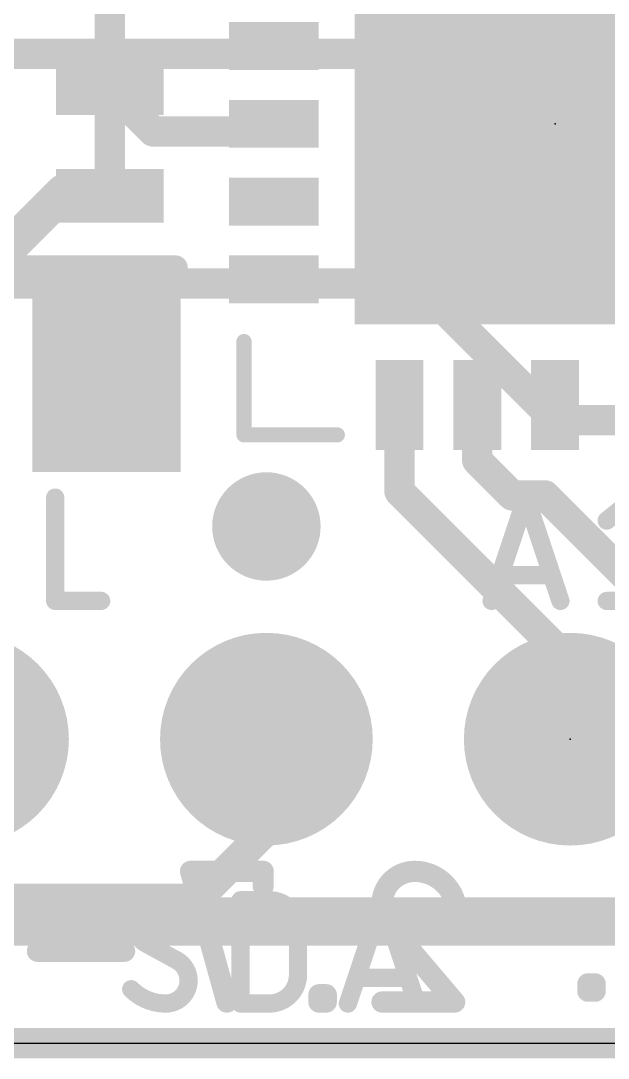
# Model space of a CAD drawing. Extents: x -0.1 to 25.5, y -0.1 to 17.9.
# Drawn here: x 8.23 to 13.14, y -0.13 to 8.55 of the extents above; entities that cross this region are included whole.
import ezdxf

# ---------------------------------------------------------------- set-up
doc = ezdxf.new("R2010")
doc.units = 0
for name, color, linetype in [('1', 12, 'CONTINUOUS'), ('16', 5, 'CONTINUOUS'), ('17', 110, 'CONTINUOUS'), ('18', 110, 'CONTINUOUS'), ('20', 31, 'CONTINUOUS'), ('21', 40, 'CONTINUOUS'), ('22', 6, 'CONTINUOUS'), ('23', 53, 'CONTINUOUS')]:
    doc.layers.add(name, color=color, linetype=linetype)

# ---------------------------------------------------------------- blocks, each defined once
blk = doc.blocks.new('RECT')
blk.add_solid([(-0.5, -0.5), (0.5, -0.5), (-0.5, 0.5), (0.5, 0.5)])
blk = doc.blocks.new('ROUNDP')
at = {"const_width": 0.5}
blk.add_lwpolyline([(0, -0.25, 1), (0, 0.25, 1), (0, -0.25)], format="xyb", dxfattribs=at)
blk = doc.blocks.new('ROUNDV')
at = {"const_width": 0.5}
blk.add_lwpolyline([(0, -0.25, 1), (0, 0.25, 1), (0, -0.25)], format="xyb", dxfattribs=at)

msp = doc.modelspace()

# ---------------------------------------------------------------- linework, layer by layer
at = {"layer": '1'}
for points, const_width in [([(11.469, 9.5007), (12.7, 8.2697)], 0.254), ([(8.978, 8.782), (8.978, 7.982)], 0.254), ([(12.7, 8.2697), (12.7, 7.6835)], 0.254), ([(9.0515, 7.9085), (8.978, 7.982)], 0.254), ([(8.978, 7.835), (9.0515, 7.9085)], 0.254), ([(9.0515, 7.9085), (9.34, 7.62)], 0.254), ([(8.978, 7.112), (8.978, 7.835)], 0.254), ([(10.1595, 7.62), (10.35, 7.6835)], 0.254), ([(9.34, 7.62), (10.1595, 7.62)], 0.254), ([(7.9246, 6.4428), (8.5938, 7.112)], 0.3048), ([(8.5938, 7.112), (8.978, 7.112)], 0.3048), ([(8.978, 7.082), (8.978, 7.112)], 0.254), ([(11.4, 5.3335), (11.4, 4.6108)], 0.254), ([(12.05, 4.8697), (12.05, 5.3335)], 0.254), ([(12.3422, 4.5775), (12.05, 4.8697)], 0.254), ([(11.4, 4.6108), (12.827, 3.1838)], 0.254), ([(12.6155, 4.5775), (12.3422, 4.5775)], 0.254), ([(14.653, 2.54), (12.6155, 4.5775)], 0.254), ([(12.827, 3.1838), (12.827, 2.54)], 0.254), ([(23.495, 1.016), (4.191, 1.016)], 0.4064), ([(25.4, 0), (0, 0)], 0.254)]:
    msp.add_lwpolyline(points, dxfattribs=dict(at, const_width=const_width))
for points, const_width in [([(12.7635, 8.2697, 1), (12.6365, 8.2697)], 0.127), ([(12.6551, 8.2248, 1), (12.7449, 8.3146)], 0.127), ([(9.0229, 8.0269, 1), (8.9331, 7.9371)], 0.127), ([(8.9145, 7.982, 1), (9.0415, 7.982)], 0.127), ([(9.0964, 7.9534, 1), (9.0066, 7.8636)], 0.127), ([(9.0964, 7.8636, 1), (9.0066, 7.9534)], 0.127), ([(9.0066, 7.8636, 1), (9.0964, 7.9534)], 0.127), ([(9.0415, 7.835, 1), (8.9145, 7.835)], 0.127), ([(8.9331, 7.8799, 1), (9.0229, 7.7901)], 0.127), ([(10.3701, 7.6233, 1), (10.3299, 7.7437)], 0.127), ([(9.34, 7.6835, 1), (9.34, 7.5565)], 0.127), ([(9.2951, 7.5751, 1), (9.3849, 7.6649)], 0.127), ([(10.1394, 7.6802, 1), (10.1796, 7.5598)], 0.127), ([(10.1595, 7.5565, 1), (10.1595, 7.6835)], 0.127), ([(12.6365, 7.6835, 1), (12.7635, 7.6835)], 0.127), ([(8.5938, 7.1882, 1), (8.5938, 7.0358)], 0.1524), ([(8.6476, 7.0581, 1), (8.5399, 7.1659)], 0.1524), ([(9.0415, 7.112, 1), (8.9145, 7.112)], 0.127), ([(8.978, 7.0358, 1), (8.978, 7.1882)], 0.1524), ([(8.9145, 7.112, 1), (9.0415, 7.112)], 0.127), ([(8.9145, 7.082, 1), (9.0415, 7.082)], 0.127), ([(11.4635, 5.3335, 1), (11.3365, 5.3335)], 0.127), ([(12.1135, 5.3335, 1), (11.9865, 5.3335)], 0.127), ([(12.0949, 4.9146, 1), (12.0051, 4.8248)], 0.127), ([(11.9865, 4.8697, 1), (12.1135, 4.8697)], 0.127), ([(11.4449, 4.6557, 1), (11.3551, 4.5659)], 0.127), ([(12.3422, 4.641, 1), (12.3422, 4.514)], 0.127), ([(12.2973, 4.5326, 1), (12.3871, 4.6224)], 0.127), ([(12.6604, 4.6224, 1), (12.5706, 4.5326)], 0.127), ([(12.6155, 4.514, 1), (12.6155, 4.641)], 0.127), ([(11.3365, 4.6108, 1), (11.4635, 4.6108)], 0.127), ([(12.8905, 3.1838, 1), (12.7635, 3.1838)], 0.127), ([(12.7821, 3.1389, 1), (12.8719, 3.2287)], 0.127), ([(12.7635, 2.54, 1), (12.8905, 2.54)], 0.127)]:
    msp.add_lwpolyline(points, format="xyb", dxfattribs=dict(at, const_width=const_width))
at = {"layer": '16', "const_width": 0.254}
for points in [[(15.875, 8.2684), (4.7277, 8.2684)], [(5.6515, 6.35), (11.557, 6.35)], [(12.7, 5.207), (11.557, 6.35)], [(12.7, 5.207), (14.986, 5.207)], [(10.287, 1.778), (10.287, 2.54)], [(9.7155, 1.2065), (10.287, 1.778)], [(4.572, 1.2065), (9.7155, 1.2065)], [(25.4, 0), (0, 0)]]:
    msp.add_lwpolyline(points, dxfattribs=at)
at = {"layer": '16', "const_width": 0.127}
for points in [[(11.6019, 6.3949, 1), (11.5121, 6.3051)], [(11.557, 6.2865, 1), (11.557, 6.4135)], [(12.7, 5.2705, 1), (12.7, 5.1435)], [(12.6551, 5.1621, 1), (12.7449, 5.2519)], [(10.3505, 2.54, 1), (10.2235, 2.54)], [(10.2235, 1.778, 1), (10.3505, 1.778)], [(10.3319, 1.7331, 1), (10.2421, 1.8229)], [(9.6706, 1.2514, 1), (9.7604, 1.1616)], [(9.7155, 1.143, 1), (9.7155, 1.27)]]:
    msp.add_lwpolyline(points, format="xyb", dxfattribs=at)
at = {"layer": '20'}
msp.add_line((2.54, 0), (22.86, 0), dxfattribs=at)
at = {"layer": '21'}
for points, const_width in [([(9.528, 6.482), (6.728, 6.482)], 0.2032), ([(10.1, 5.0835), (10.1, 5.8635)], 0.127), ([(10.88, 5.0835), (10.1, 5.0835)], 0.127), ([(8.5216, 4.5593), (8.5216, 3.6957)], 0.1524), ([(12.1694, 3.6957), (12.4573, 4.5593)], 0.1524), ([(12.4573, 4.5593), (12.7452, 3.6957)], 0.1524), ([(13.1318, 4.3674), (13.3717, 4.5593)], 0.1524), ([(12.6732, 3.9116), (12.2414, 3.9116)], 0.1524), ([(8.5216, 3.6957), (8.9054, 3.6957)], 0.1524), ([(13.1318, 3.6957), (13.6116, 3.6957)], 0.1524), ([(10.0714, 0.3302), (10.0714, 1.1938)], 0.1524), ([(10.0714, 1.1938), (10.3113, 1.1938)], 0.1524), ([(10.9683, 0.3302), (11.2561, 1.1938)], 0.1524), ([(11.2561, 1.1938), (11.544, 0.3302)], 0.1524), ([(10.5512, 0.9539), (10.5512, 0.5701)], 0.1524), ([(9.5408, 0.69), (9.2769, 0.834)], 0.1524), ([(11.472, 0.5461), (11.0402, 0.5461)], 0.1524), ([(10.3113, 0.3302), (10.0714, 0.3302)], 0.1524)]:
    msp.add_lwpolyline(points, dxfattribs=dict(at, const_width=const_width))
for points, const_width in [([(9.528, 6.4312, 1), (9.528, 6.5328)], 0.1016), ([(10.1318, 5.8635, 1), (10.0682, 5.8635)], 0.0635), ([(10.1, 5.1152, 1), (10.1, 5.0518)], 0.0635), ([(10.88, 5.0518, 1), (10.88, 5.1152)], 0.0635), ([(10.0682, 5.0835, 1), (10.1318, 5.0835)], 0.0635), ([(8.5597, 4.5593, 1), (8.4835, 4.5593)], 0.0762), ([(12.4934, 4.5713, 1), (12.4211, 4.5473)], 0.0762), ([(12.4934, 4.5473, 1), (12.4211, 4.5713)], 0.0762), ([(13.108, 4.3971, 1), (13.1556, 4.3376)], 0.0762), ([(12.2414, 3.9497, 1), (12.2414, 3.8735)], 0.0762), ([(12.6732, 3.8735, 1), (12.6732, 3.9497)], 0.0762), ([(8.5216, 3.7338, 1), (8.5216, 3.6576)], 0.0762), ([(8.4835, 3.6957, 1), (8.5597, 3.6957)], 0.0762), ([(8.9054, 3.6576, 1), (8.9054, 3.7338)], 0.0762), ([(12.1333, 3.7077, 1), (12.2056, 3.6837)], 0.0762), ([(12.709, 3.6837, 1), (12.7813, 3.7077)], 0.0762), ([(13.1318, 3.7338, 1), (13.1318, 3.6576)], 0.0762), ([(9.3729, 1.1938, 0.4142), (9.181, 1.0019)], 0.1524), ([(9.5888, 1.1218, 0.1623), (9.3729, 1.1938)], 0.1524), ([(9.3729, 1.2319, 1), (9.3729, 1.1557)], 0.0762), ([(9.3729, 1.1557, 1), (9.3729, 1.2319)], 0.0762), ([(10.1095, 1.1938, 1), (10.0333, 1.1938)], 0.0762), ([(10.0714, 1.2319, 1), (10.0714, 1.1557)], 0.0762), ([(10.5512, 0.9539, 0.4142), (10.3113, 1.1938)], 0.1524), ([(10.3113, 1.2319, 1), (10.3113, 1.1557)], 0.0762), ([(10.3113, 1.1557, 1), (10.3113, 1.2319)], 0.0762), ([(11.2923, 1.2058, 1), (11.22, 1.1818)], 0.0762), ([(11.2923, 1.1818, 1), (11.22, 1.2058)], 0.0762), ([(9.5659, 1.0914, 1), (9.6116, 1.1523)], 0.0762), ([(9.181, 1.0019, 0.2656), (9.2769, 0.834)], 0.1524), ([(9.2191, 1.0019, 1), (9.1429, 1.0019)], 0.0762), ([(9.1429, 1.0019, 1), (9.2191, 1.0019)], 0.0762), ([(10.5893, 0.9539, 1), (10.5131, 0.9539)], 0.0762), ([(10.5131, 0.9539, 1), (10.5893, 0.9539)], 0.0762), ([(9.2952, 0.8674, 1), (9.2587, 0.8005)], 0.0762), ([(9.2576, 0.8011, 1), (9.2963, 0.8668)], 0.0762), ([(9.5602, 0.7229, 1), (9.5215, 0.6572)], 0.0762), ([(9.6368, 0.5221, 0.2656), (9.5408, 0.69)], 0.1524), ([(9.5226, 0.6566, 1), (9.5591, 0.7235)], 0.0762), ([(10.3113, 0.3302, 0.4142), (10.5512, 0.5701)], 0.1524), ([(10.5893, 0.5701, 1), (10.5131, 0.5701)], 0.0762), ([(10.5131, 0.5701, 1), (10.5893, 0.5701)], 0.0762), ([(11.0402, 0.5842, 1), (11.0402, 0.508)], 0.0762), ([(11.472, 0.508, 1), (11.472, 0.5842)], 0.0762), ([(9.184, 0.477, 1), (9.1299, 0.4233)], 0.0762), ([(9.157, 0.4501, 0.2), (9.4449, 0.3302)], 0.1524), ([(9.4449, 0.3302, 0.4142), (9.6368, 0.5221)], 0.1524), ([(9.6749, 0.5221, 1), (9.5987, 0.5221)], 0.0762), ([(9.5987, 0.5221, 1), (9.6749, 0.5221)], 0.0762), ([(9.4449, 0.3683, 1), (9.4449, 0.2921)], 0.0762), ([(9.4449, 0.2921, 1), (9.4449, 0.3683)], 0.0762), ([(10.0714, 0.3683, 1), (10.0714, 0.2921)], 0.0762), ([(10.0333, 0.3302, 1), (10.1095, 0.3302)], 0.0762), ([(10.3113, 0.3683, 1), (10.3113, 0.2921)], 0.0762), ([(10.3113, 0.2921, 1), (10.3113, 0.3683)], 0.0762), ([(10.9321, 0.3422, 1), (11.0044, 0.3182)], 0.0762), ([(11.5079, 0.3182, 1), (11.5802, 0.3422)], 0.0762)]:
    msp.add_lwpolyline(points, format="xyb", dxfattribs=dict(at, const_width=const_width))
at = {"layer": '22'}
for points, const_width in [([(9.6534, 1.4796, 1), (9.6534, 1.3906)], 0.0889), ([(9.6963, 1.447, 1), (9.6106, 1.4232)], 0.0889), ([(10.3046, 1.4351, 1), (10.2157, 1.4351)], 0.0889), ([(10.2602, 1.3906, 1), (10.2602, 1.4796)], 0.0889), ([(11.5267, 1.4351, 0.4142), (11.2536, 1.1621)], 0.1778), ([(11.8604, 1.1924, 0.3252), (11.5267, 1.4351)], 0.1778), ([(11.5267, 1.4795, 1), (11.5267, 1.3907)], 0.0889), ([(11.5267, 1.3906, 1), (11.5267, 1.4796)], 0.0889), ([(10.2157, 1.3137, 1), (10.3046, 1.3137)], 0.0889), ([(11.2536, 1.1621, 0.2053), (11.3446, 0.9497)], 0.1778), ([(11.2981, 1.162, 1), (11.2092, 1.1621)], 0.0889), ([(11.8181, 1.1787, 1), (11.9027, 1.2061)], 0.0889), ([(11.2092, 1.1621, 1), (11.2981, 1.1621)], 0.0889), ([(12.9745, 1.0245, 1), (12.9745, 0.9356)], 0.0889), ([(13.0189, 0.98, 1), (12.93, 0.98)], 0.0889), ([(13.0796, 0.98, 1), (12.9907, 0.98)], 0.0889), ([(13.0351, 0.9356, 1), (13.0351, 1.0245)], 0.0889), ([(11.3785, 0.9785, 1), (11.3108, 0.9209)], 0.0889), ([(11.314, 0.9175, 1), (11.3753, 0.9819)], 0.0889), ([(12.9745, 0.9638, 1), (12.9745, 0.8749)], 0.0889), ([(12.93, 0.9193, 1), (13.0189, 0.9193)], 0.0889), ([(12.9907, 0.9193, 1), (13.0796, 0.9193)], 0.0889), ([(13.0351, 0.8749, 1), (13.0351, 0.9638)], 0.0889), ([(8.3735, 0.8121, 1), (8.3735, 0.7232)], 0.0889), ([(9.1017, 0.7232, 1), (9.1017, 0.8121)], 0.0889), ([(12.9745, 0.539, 1), (12.9745, 0.4501)], 0.0889), ([(13.0189, 0.4946, 1), (12.93, 0.4946)], 0.0889), ([(12.9745, 0.4784, 1), (12.9745, 0.3895)], 0.0889), ([(13.0796, 0.4946, 1), (12.9907, 0.4946)], 0.0889), ([(13.0351, 0.4501, 1), (13.0351, 0.539)], 0.0889), ([(13.0351, 0.3895, 1), (13.0351, 0.4784)], 0.0889), ([(10.771, 0.4036, 1), (10.6821, 0.4036)], 0.0889), ([(10.7266, 0.448, 1), (10.7266, 0.3591)], 0.0889), ([(10.8317, 0.4036, 1), (10.7428, 0.4036)], 0.0889), ([(10.7872, 0.3591, 1), (10.7872, 0.448)], 0.0889), ([(12.93, 0.4339, 1), (13.0189, 0.4339)], 0.0889), ([(12.9907, 0.4339, 1), (13.0796, 0.4339)], 0.0889), ([(9.914, 0.331, 1), (9.9996, 0.3548)], 0.0889), ([(10.6821, 0.3429, 1), (10.771, 0.3429)], 0.0889), ([(10.7266, 0.3874, 1), (10.7266, 0.2985)], 0.0889), ([(10.7428, 0.3429, 1), (10.8317, 0.3429)], 0.0889), ([(10.7872, 0.2985, 1), (10.7872, 0.3874)], 0.0889), ([(11.2536, 0.3874, 1), (11.2536, 0.2985)], 0.0889), ([(11.8265, 0.3141, 1), (11.8943, 0.3717)], 0.0889), ([(11.8604, 0.2985, 1), (11.8604, 0.3874)], 0.0889)]:
    msp.add_lwpolyline(points, format="xyb", dxfattribs=dict(at, const_width=const_width))
at = {"layer": '22', "const_width": 0.1778}
for points in [[(10.2602, 1.4351), (9.6534, 1.4351)], [(9.6534, 1.4351), (9.9568, 0.3429)], [(10.2602, 1.3137), (10.2602, 1.4351)], [(13.0351, 0.98), (12.9745, 0.98)], [(12.9745, 0.98), (12.9745, 0.9193)], [(13.0351, 0.9193), (13.0351, 0.98)], [(11.3446, 0.9497), (11.8604, 0.3429)], [(12.9745, 0.9193), (13.0351, 0.9193)], [(9.1017, 0.7676), (8.3735, 0.7676)], [(13.0351, 0.4946), (12.9745, 0.4946)], [(12.9745, 0.4946), (12.9745, 0.4339)], [(12.9745, 0.4339), (13.0351, 0.4339)], [(13.0351, 0.4339), (13.0351, 0.4946)], [(10.7872, 0.4036), (10.7266, 0.4036)], [(10.7266, 0.4036), (10.7266, 0.3429)], [(10.7872, 0.3429), (10.7872, 0.4036)], [(10.7266, 0.3429), (10.7872, 0.3429)], [(11.8604, 0.3429), (11.2536, 0.3429)]]:
    msp.add_lwpolyline(points, dxfattribs=at)
at = {"layer": '23'}
for p in [(12.7, 7.6835), (12.827, 2.54)]:
    msp.add_point(p, dxfattribs=at)

# ---------------------------------------------------------------- block references
at = {"layer": '1'}
for p, xscale, yscale, rotation in [((12.7, 7.6835), 3.35, 3.35, 270), ((8.978, 7.982), 0.45, 0.9, 270), ((8.978, 7.082), 0.45, 0.9, 270), ((11.4, 5.3335), 0.75, 0.4, 90), ((12.05, 5.3335), 0.75, 0.4, 90), ((12.7, 5.3335), 0.75, 0.4, 90)]:
    msp.add_blockref('RECT', p, dxfattribs=dict(at, xscale=xscale, yscale=yscale, rotation=rotation))
for p, xscale, yscale in [((10.35, 8.3335), 0.75, 0.4), ((10.35, 7.6835), 0.75, 0.4), ((10.35, 7.0335), 0.75, 0.4), ((10.35, 6.3835), 0.75, 0.4), ((8.951, 5.5245), 1.24, 1.5)]:
    msp.add_blockref('RECT', p, dxfattribs=dict(at, xscale=xscale, yscale=yscale))
at = {"layer": '17', "xscale": 1.778, "yscale": 1.778, "rotation": 270}
for p in [(7.747, 2.54), (7.747, 2.54), (10.287, 2.54), (10.287, 2.54), (12.827, 2.54), (12.827, 2.54)]:
    msp.add_blockref('ROUNDP', p, dxfattribs=at)
at = {"layer": '18', "xscale": 0.9064, "yscale": 0.9064}
for p in [(12.6365, 7.112), (12.6365, 7.112), (10.287, 4.318), (10.287, 4.318)]:
    msp.add_blockref('ROUNDV', p, dxfattribs=at)

doc.saveas('drawing.dxf')
